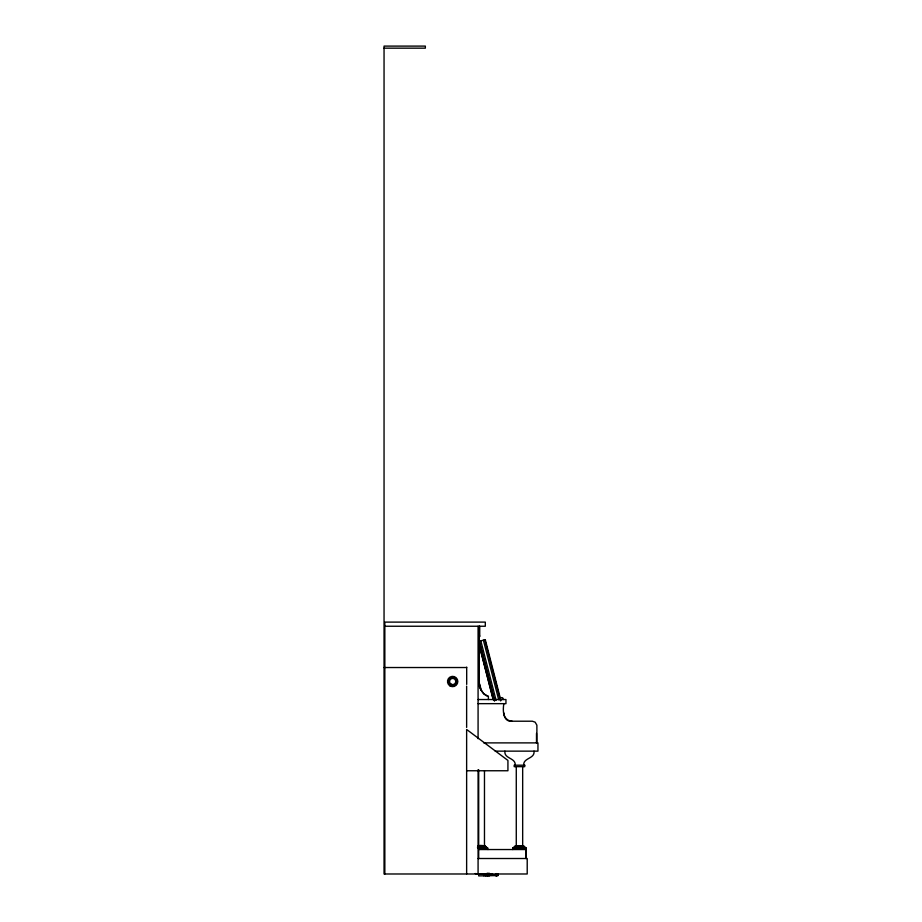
<?xml version="1.0" encoding="UTF-8"?>
<svg xmlns="http://www.w3.org/2000/svg" width="922" height="922" viewBox="0 0 922 922"><rect width="100%" height="100%" fill="white"/><g stroke="black" fill="none" stroke-linecap="round" stroke-linejoin="round"><path stroke-width="1.38" d="M504.91 751.142C503.873 758.99 515.801 757.573 515.237 765.191M490.642 873.71L496.393 875.9L496.267 873.618L497.235 873.779L498.122 874.033L498.076 875.543L478.691 875.9L478.691 874.321L475.256 873.537M488.43 875.9L488.533 873.272M523.696 765.191C523.143 757.573 535.06 758.99 534.022 751.142M503.885 703.659C502.663 709.744 502.732 722.306 512.136 721.211L532.351 721.211L535.129 722.157L536.881 725.176L536.915 742.89M487.542 875.9L487.807 873.272M486.793 875.9L487.116 873.272L485.548 875.9L485.548 873.802L478.691 874.321M496.393 875.9L497.235 873.779L498.295 875.404L498.122 874.033M512.759 848.102L515.444 845.831L523.5 845.831L526.174 848.102L526.174 858.509L526.174 848.102L512.759 848.102L512.759 849.542M498.295 875.37L497.892 873.952M478.887 641.355L485.295 639.707L500.946 700.651M384.048 48.163L425.342 48.163L425.342 46.1L384.048 46.1L384.048 873.987L527.211 873.987L527.211 858.509L478.08 858.509M384.843 626.245L485.306 626.245L485.306 622.108L384.843 622.108L384.843 873.987M384.048 667.528L466.636 667.528M479.313 684.043C479.843 688.676 482.725 695.096 488.395 696.433L488.395 699.533M478.08 699.533L505.948 699.533L505.948 703.659L478.08 703.659M483.773 742.89L537.952 742.89L537.952 751.142L495.183 751.142M466.636 770.757L507.93 770.757L507.93 760.431L466.636 729.463L466.636 873.987M478.08 845.831C481.515 844.725 487.392 845.785 487.98 849.542M478.506 846.096L485.433 846.096M515.317 846.096L523.627 846.096M478.403 846.361L485.583 846.361M515.156 846.361L523.777 846.361M478.08 846.615L485.756 846.615M514.995 846.615L523.95 846.615M477.942 846.857L485.94 846.857M514.799 846.857L524.134 846.857M477.792 847.076L486.148 847.076M514.591 847.076L524.341 847.076M477.446 847.272L486.378 847.272M514.372 847.272L524.572 847.272M478.61 847.468L486.62 847.468M514.13 847.468L524.814 847.468M478.483 847.629L486.862 847.629M513.877 847.629L525.067 847.629M477.873 847.906L487.404 847.906M513.335 847.906L525.598 847.906M477.711 848.01L487.98 848.102M478.587 849.542L526.174 849.542M512.136 721.211C507.722 721.304 503.792 717.362 503.885 712.948M488.395 696.433L483.75 693.736L479.866 688.066M481.261 690.555L479.728 684.043M484.811 639.833L500.462 700.778M483.393 640.191L498.687 699.763M480.823 640.848L496.117 700.42M479.371 641.228L494.665 700.789M479.048 641.309L494.342 700.87M479.797 647.025L493.316 699.66M478.967 644.282L493.189 699.694M479.037 633.979L479.728 636.56L479.728 626.245M497.235 873.779L497.419 875.727M489.501 873.272L489.513 875.9M536.5 733.393L536.5 742.89M522.67 766.666L522.67 845.831M516.274 766.666L516.274 845.831M503.055 699.533C503.965 696.917 499.47 696.917 500.369 699.533M484.476 770.988L484.476 845.831M483.935 874.321L483.935 875.9M479.313 626.245L479.313 686.867M478.691 769.755L478.691 858.509M478.08 626.245L478.08 738.683M478.08 769.72L478.08 873.987M466.693 667.113L466.693 684.378M466.636 686.118L466.636 727.4M524.733 765.191L514.199 765.191L514.199 766.666L524.733 766.666L524.733 765.191M450.086 685.98A5.163 5.163 0 0 0 457.819 681.508A5.163 5.163 0 0 0 450.086 677.036A5.163 5.163 0 0 0 450.086 685.98M450.593 685.081A4.126 4.126 0 0 0 456.793 681.508A4.126 4.126 0 0 0 450.593 677.924A4.126 4.126 0 0 0 450.593 685.081M451.112 684.182A3.1 3.1 0 0 0 455.756 681.508A3.1 3.1 0 0 0 451.112 678.822A3.1 3.1 0 0 0 451.112 684.182"/></g></svg>
